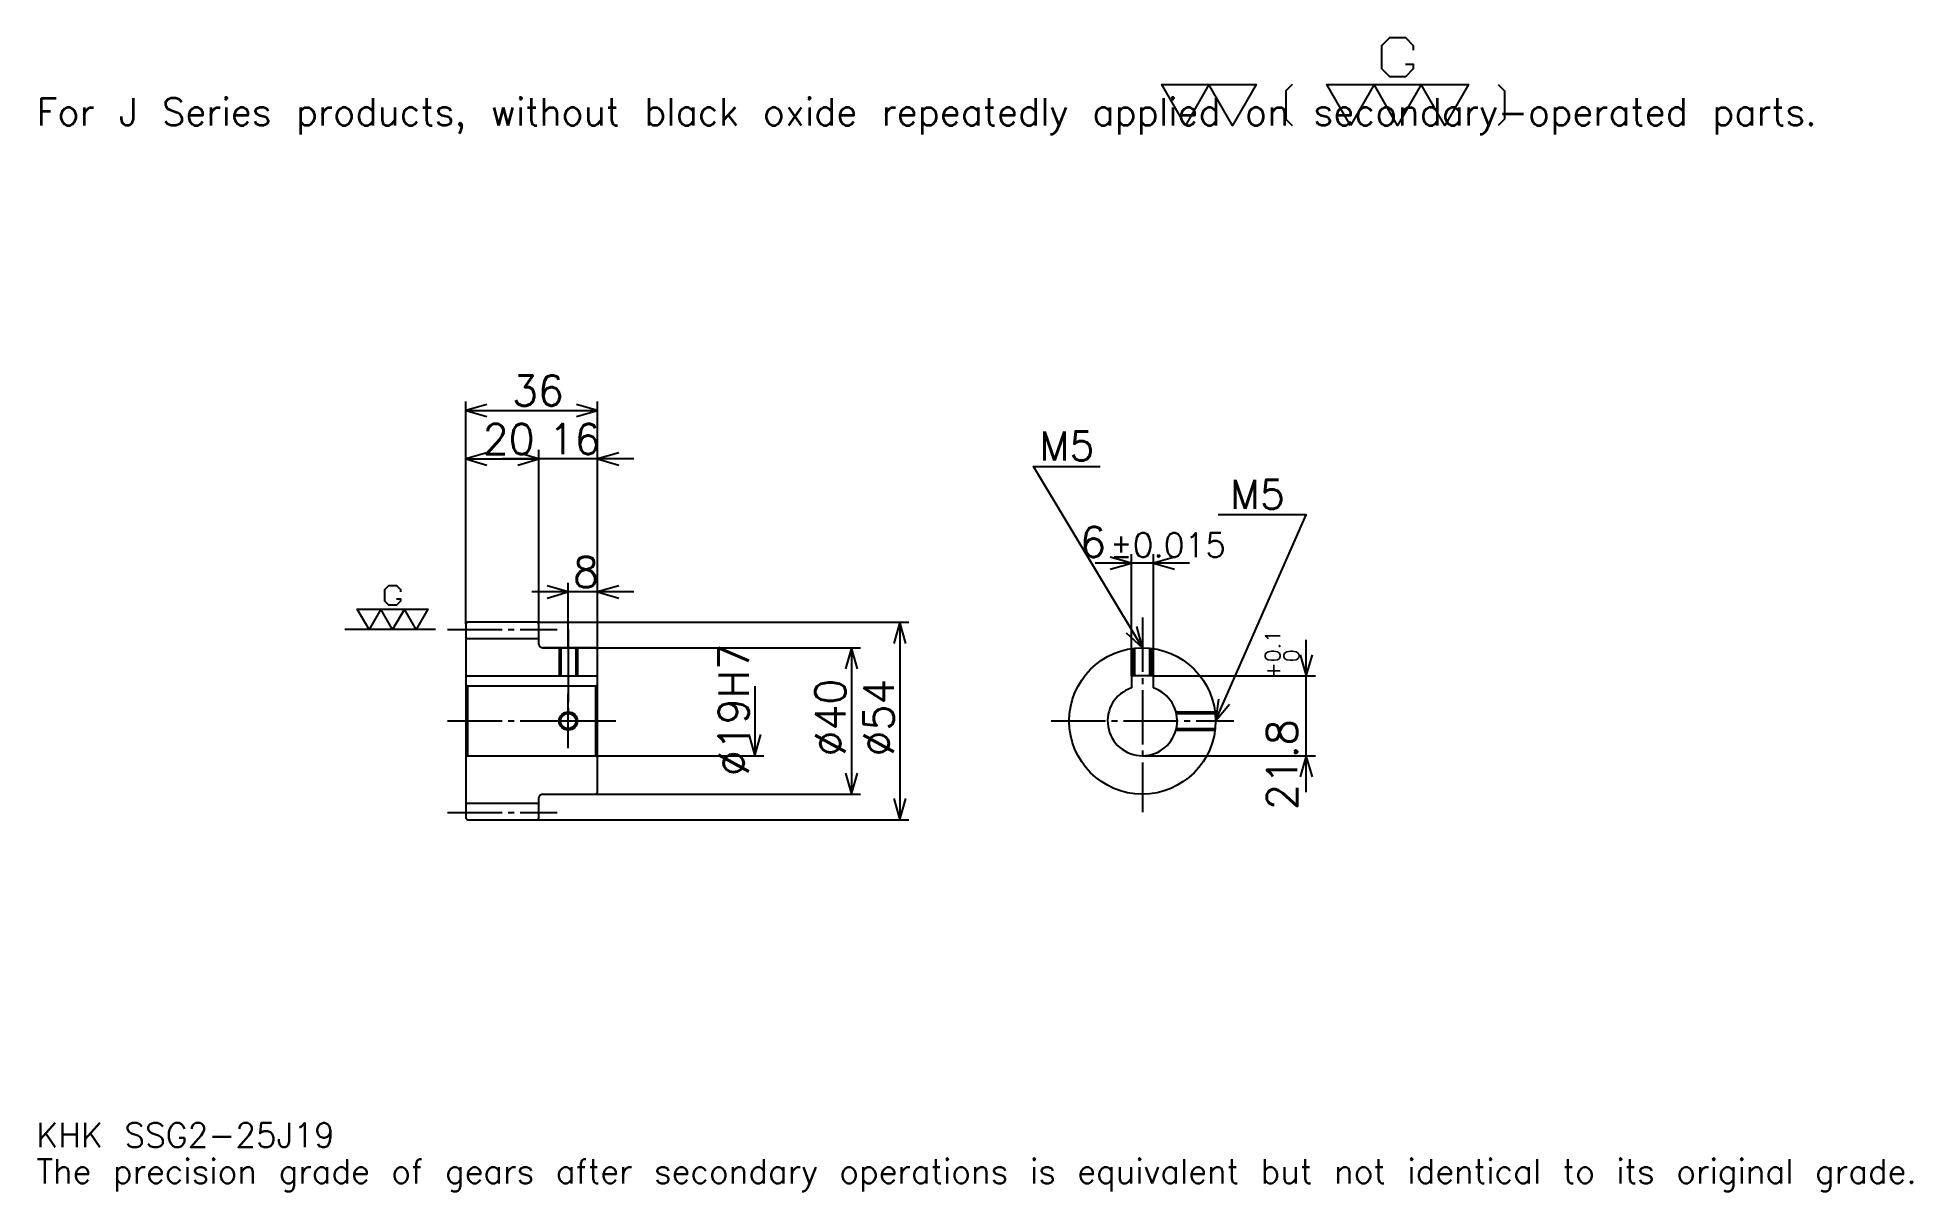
# Model space of a CAD drawing. Extents: x 17 to 529, y 6 to 321.
import ezdxf

# ---------------------------------------------------------------- set-up
doc = ezdxf.new("R2010")
doc.units = 0
doc.linetypes.add('DASHDOT', pattern=[19.826087, 14.869565, -1.652174, 1.652174, -1.652174])
doc.layers.get('0').update_dxf_attribs({"linetype": 'CONTINUOUS'})
doc.layers.add('DASHDOT', color=6, linetype='DASHDOT')
doc.styles.add('KANJI', font='TXT', dxfattribs={"bigfont": 'BIGFONT'})

msp = doc.modelspace()

# ---------------------------------------------------------------- linework, layer by layer
at = {"color": 5}
for p, q in [((133.826096, 161.652176), (133.826096, 221.956528)), ((169.826096, 161.652176), (169.826096, 221.956528)), ((133.826096, 219.478271), (169.826096, 219.478271)), ((133.826096, 206.260864), (153.826096, 206.260864)), ((179.739136, 206.260864), (143.913055, 206.260864)), ((153.826096, 161.652176), (153.826096, 208.739136)), ((315.695679, 146.952179), (315.695679, 180.260864)), ((321.695679, 146.952179), (321.695679, 180.260864)), ((331.608704, 177.782608), (305.782623, 177.782608)), ((179.739136, 169.913055), (151.913055, 169.913055)), ((161.826096, 161.652176), (161.826096, 172.391312)), ((133.826096, 161.152176), (133.826096, 161.652176)), ((153.326096, 161.652176), (169.826096, 161.652176)), ((153.826096, 161.152176), (153.826096, 161.652176)), ((161.826096, 154.652176), (161.826096, 161.652176)), ((161.826096, 154.652176), (161.826096, 161.652176)), ((169.826096, 161.652176), (254.913055, 161.652176)), ((169.826096, 154.152176), (169.826096, 161.652176)), ((252.434784, 161.652176), (252.434784, 107.652176)), ((154.826096, 154.652176), (169.826096, 154.652176)), ((169.826096, 154.652176), (241.695663, 154.652176)), ((239.217407, 154.652176), (239.217407, 114.652176)), ((363.478271, 115.239136), (363.478271, 156.865219)), ((212.782623, 144.152176), (212.782623, 125.152176)), ((321.695679, 146.952179), (365.956543, 146.952179)), ((169.826096, 125.152176), (215.26088, 125.152176)), ((318.695679, 125.152176), (365.956543, 125.152176)), ((154.826096, 114.652176), (169.826096, 114.652176)), ((169.826096, 114.652176), (241.695663, 114.652176)), ((153.326096, 107.652176), (169.826096, 107.652176)), ((169.826096, 107.652176), (254.913055, 107.652176))]:
    msp.add_line(p, q, dxfattribs=at)
at = {"color": 7}
msp.add_line((125.565224, 159.652176), (100.782616, 159.652176), dxfattribs=at)
at = {"color": 4}
for p, q in [((133.826096, 157.152176), (153.826096, 157.152176)), ((133.826096, 146.952179), (169.826096, 146.952179)), ((134.326096, 144.152176), (134.326096, 125.152176)), ((169.326096, 144.152176), (169.826096, 144.652176)), ((169.326096, 125.152176), (169.826096, 124.652176)), ((133.826096, 112.152176), (153.826096, 112.152176))]:
    msp.add_line(p, q, dxfattribs=at)
at = {"color": 7}
for points in [[(390.573914, 314.144348), (392.721741, 314.144348), (392.721741, 312.855652), (390.573914, 310.707825), (386.278259, 310.707825), (384.130432, 312.855652), (384.130432, 319.299133), (386.278259, 321.44696), (390.573914, 321.44696), (392.721741, 319.299133), (392.721741, 318.010437)], [(330.434784, 297.391296), (323.991302, 308.559998), (349.765228, 308.559998), (343.321747, 297.391296), (336.878265, 308.559998), (330.434784, 297.391296)], [(359.645203, 308.559998), (357.926971, 306.841736), (357.926971, 299.109558), (359.645203, 297.391296)], [(375.539124, 297.391296), (369.095642, 308.559998), (407.756531, 308.559998), (401.313049, 297.391296), (394.869568, 308.559998), (388.426086, 297.391296), (381.982605, 308.559998), (375.539124, 297.391296)], [(415.918274, 308.559998), (417.636536, 306.841736), (417.636536, 299.109558), (415.918274, 297.391296)], [(114.908707, 168.028702), (115.98262, 168.028702), (115.98262, 167.384354), (114.908707, 166.31044), (112.76088, 166.31044), (111.686966, 167.384354), (111.686966, 170.606094), (112.76088, 171.679993), (114.908707, 171.679993), (115.98262, 170.606094), (115.98262, 169.961731)], [(107.391312, 159.652176), (104.169571, 165.236526), (123.500008, 165.236526), (120.278267, 159.652176), (117.056534, 165.236526), (113.834793, 159.652176), (110.613052, 165.236526), (107.391312, 159.652176)]]:
    msp.add_lwpolyline(points, dxfattribs=at)
at = {"color": 5}
for points in [[(139.608704, 221.130432), (133.826096, 219.478271), (139.608704, 217.82608)], [(164.043488, 217.82608), (169.826096, 219.478271), (164.043488, 221.130432)], [(139.608704, 207.913055), (133.826096, 206.260864), (139.608704, 204.608704)], [(148.043488, 204.608704), (153.826096, 206.260864), (148.043488, 207.913055)], [(148.043488, 204.608704), (153.826096, 206.260864), (148.043488, 207.913055)], [(175.608704, 207.913055), (169.826096, 206.260864), (175.608704, 204.608704)], [(318.695679, 154.652176), (288.956543, 204.217392), (307.130432, 204.217392)], [(338.695679, 134.652176), (363.478271, 191), (339.356506, 191)], [(309.913055, 176.130432), (315.695679, 177.782608), (309.913055, 179.434784)], [(327.478271, 179.434784), (321.695679, 177.782608), (327.478271, 176.130432)], [(156.043488, 168.26088), (161.826096, 169.913055), (156.043488, 171.565216)], [(175.608704, 171.565216), (169.826096, 169.913055), (175.608704, 168.26088)], [(254.086975, 155.869568), (252.434784, 161.652176), (250.782623, 155.869568)], [(314.303802, 158.760681), (318.695679, 154.652176), (317.137268, 160.460754)], [(240.869568, 148.869568), (239.217407, 154.652176), (237.565216, 148.869568)], [(361.826111, 152.734787), (363.478271, 146.952179), (365.130432, 152.734787)], [(339.511353, 140.610611), (338.695679, 134.652176), (342.536072, 139.280289)], [(211.130432, 130.934784), (212.782623, 125.152176), (214.434784, 130.934784)], [(365.130432, 119.369568), (363.478271, 125.152176), (361.826111, 119.369568)], [(237.565216, 120.434784), (239.217407, 114.652176), (240.869568, 120.434784)], [(250.782623, 113.434784), (252.434784, 107.652176), (254.086975, 113.434784)]]:
    msp.add_lwpolyline(points, dxfattribs=at)
at = {"color": 4}
for points in [[(153.826096, 155.652176), (153.826096, 161.152176), (153.326096, 161.652176), (134.326096, 161.652176), (133.826096, 161.152176), (133.826096, 124.652176)], [(154.826096, 114.652176), (169.326096, 114.652176), (169.826096, 115.152176), (169.826096, 154.152176), (169.326096, 154.652176), (154.826096, 154.652176)], [(159.326096, 154.652176), (159.326096, 146.952179)], [(159.761093, 154.652176), (159.761093, 146.952179)], [(163.891098, 154.652176), (163.891098, 146.952179)], [(164.326096, 154.652176), (164.326096, 146.952179)], [(316.195679, 146.952179), (316.195679, 154.495316)], [(316.630676, 146.952179), (316.630676, 154.545288)], [(320.760681, 146.952179), (320.760681, 154.545288)], [(321.195679, 146.952179), (321.195679, 154.495316)], [(133.826096, 124.652176), (134.326096, 125.152176), (169.326096, 125.152176), (169.326096, 144.152176), (134.326096, 144.152176), (133.826096, 144.652176)], [(321.695679, 143.666046), (321.695679, 146.952179), (315.695679, 146.952179), (315.695679, 143.666046)], [(327.860809, 137.152176), (338.538818, 137.152176)], [(327.968506, 136.717178), (338.588776, 136.717178)], [(327.860809, 132.152176), (338.538818, 132.152176)], [(327.968506, 132.587173), (338.588776, 132.587173)], [(133.826096, 124.652176), (133.826096, 108.152176), (134.326096, 107.652176), (153.326096, 107.652176), (153.826096, 108.152176), (153.826096, 113.652176)]]:
    msp.add_lwpolyline(points, dxfattribs=at)
for centre, radius in [((318.695679, 134.652176), 20), ((161.826096, 134.652176), 2.065)]:
    msp.add_circle(centre, radius, dxfattribs=at)
at = {"color": 7}
msp.add_circle((161.826096, 134.652176), 2.5, dxfattribs=at)
at = {"color": 4}
for centre, radius, start, end in [((154.826096, 155.652176), 1, 180, 270), ((318.695679, 134.652176), 9.5, 108.40848033, 71.59151967), ((154.826096, 113.652176), 1, 90, 180)]:
    msp.add_arc(centre, radius, start, end, dxfattribs=at)
at = {"layer": 'DASHDOT', "color": 7}
for p, q in [((128.869568, 159.652176), (158.782623, 159.652176)), ((318.695679, 162.91304), (318.695679, 109.695656)), ((161.826096, 154.652176), (161.826096, 134.652176)), ((128.869568, 134.652176), (174.782623, 134.652176)), ((293.739136, 134.652176), (343.652161, 134.652176)), ((128.869568, 109.652176), (158.782623, 109.652176))]:
    msp.add_line(p, q, dxfattribs=at)
for points in [[(161.826096, 159.608704), (161.826096, 141.995651)], [(161.826096, 127.195656), (161.826096, 142.108704)], [(154.369568, 134.652176), (169.282623, 134.652176)]]:
    msp.add_lwpolyline(points, dxfattribs=at)

# ---------------------------------------------------------------- texts
at = {"color": 7, "style": 'KANJI'}
for s, height, p in [('For J Series products, without black oxide repeatedly applied on secondary-operated parts.', 7.434783, (16.52174, 297.391296)), ('36', 8.26087, (146.456528, 220.800003)), ('20', 8.26087, (138.456528, 207.582611)), ('16', 8.26087, (156.456528, 207.582611)), ('M5', 7.930435, (290.608704, 205.869568)), ('M5', 7.930435, (342.660889, 192.652176)), ('6', 8.26087, (301.643616, 179.434784)), ('%%p0.015', 6.608696, (309.820862, 179.434784)), ('8', 8.26087, (163.141312, 171.234787)), ('KHK SSG2-25J19', 6.608696, (16.52174, 18.173914)), ('The precision grade of gears after secondary operations is equivalent but not identical to its original grade.', 6.608696, (16.52174, 8.26087))]:
    msp.add_text(s, height=height, dxfattribs=at).set_placement(p)
for s, height, p in [('%%c19H7', 8.26087, (211.130432, 119.576088)), ('0.1', 4.130435, (356.373901, 150.699875)), ('0', 4.130435, (361.495667, 150.699875)), ('+', 4.130435, (356.373901, 146.073792)), ('%%c40', 8.26087, (237.565216, 124.945656)), ('%%c54', 8.26087, (250.782623, 124.945656)), ('21.8', 8.26087, (361, 110.317474))]:
    msp.add_text(s, height=height, rotation=90, dxfattribs=at).set_placement(p)

doc.saveas('drawing.dxf')
